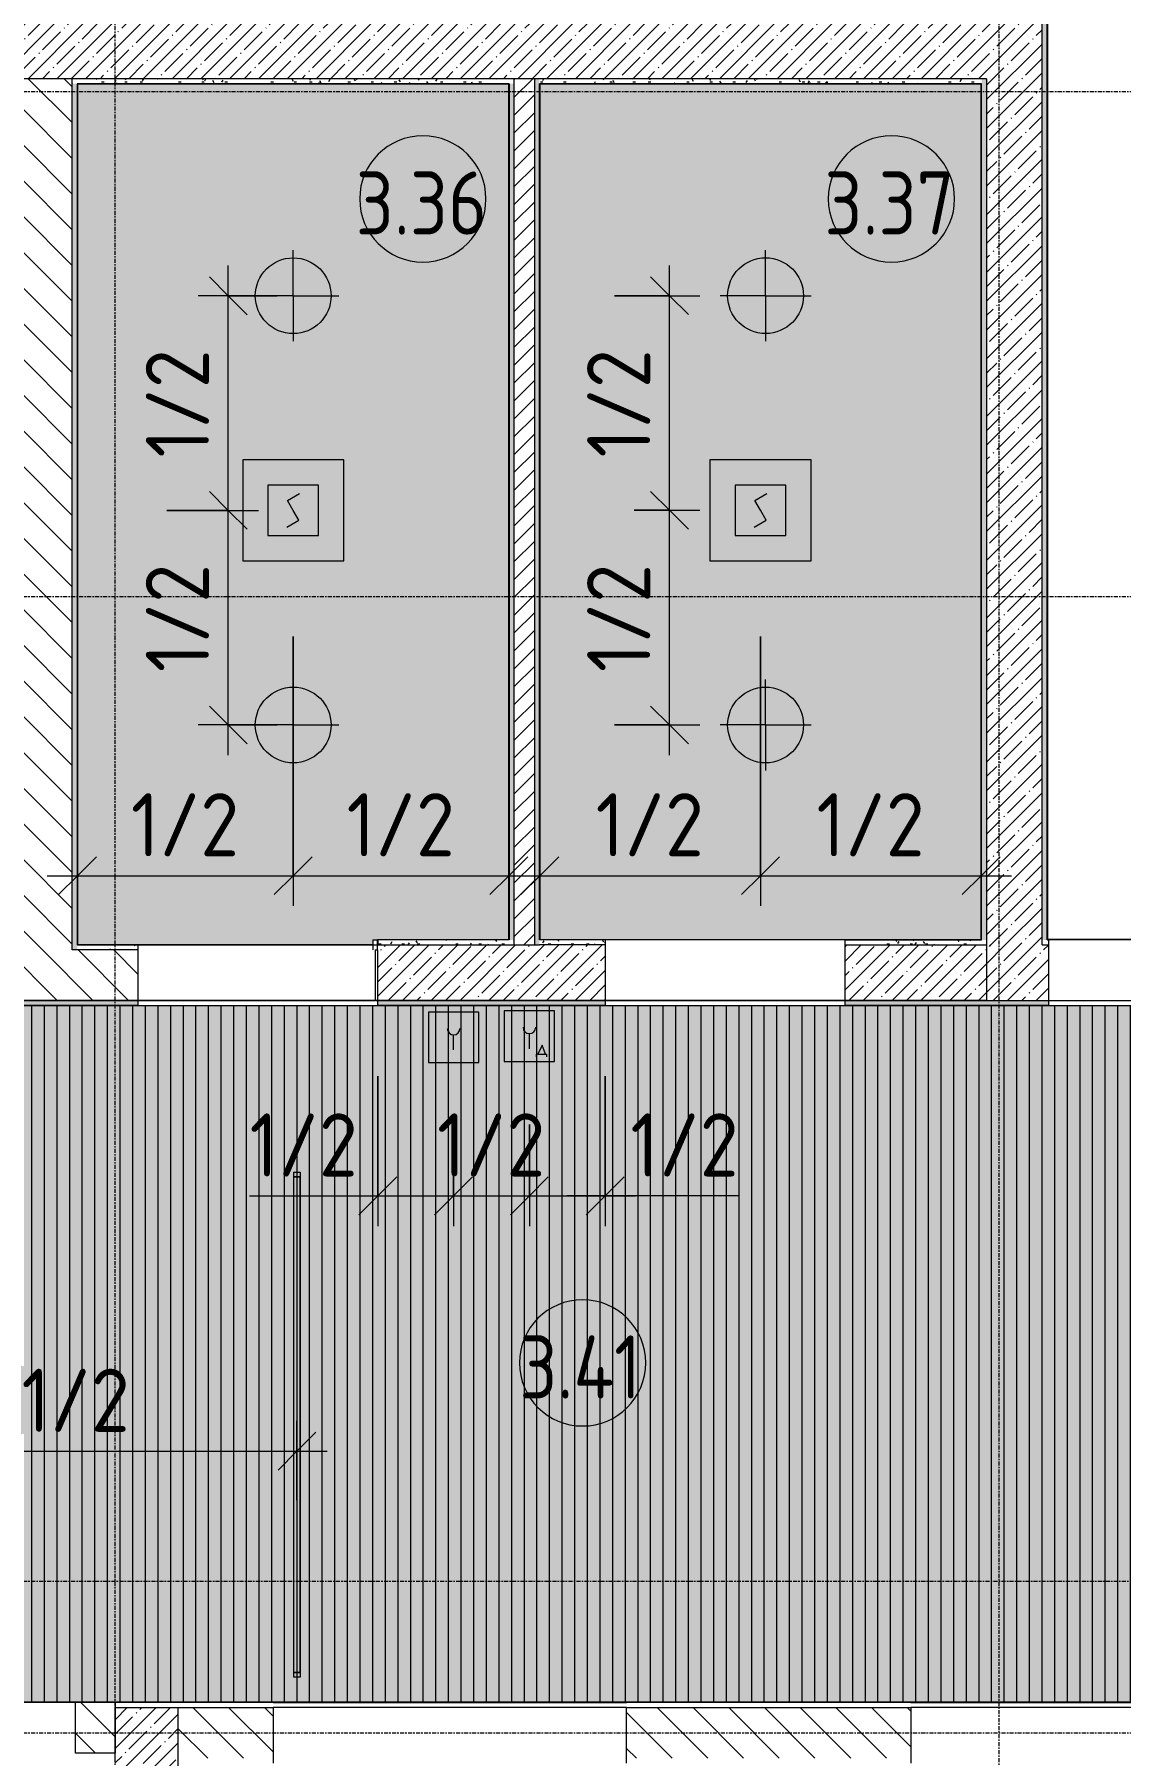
# Model space of a CAD drawing. Header units: millimetres. Extents: x 81303 to 275082, y -8553 to 29000.
# Drawn here: x 89041 to 93341, y 10410 to 17226 of the extents above; entities that cross this region are included whole.
import ezdxf

# ---------------------------------------------------------------- set-up
doc = ezdxf.new("R2010")
doc.units = ezdxf.units.MM
doc.linetypes.add('Осевая', pattern=[31.75, 6.35, -4.7625, 15.875, -4.7625])
for name, color, linetype, lineweight in [('A-ANNO-DIMS', 7, 'Continuous', 9), ('A-ANNO-DIMS-100', 7, 'Continuous', 9), ('A-AREA-IDEN', 7, 'Continuous', 9), ('A-CLNG-PATT', 7, 'Continuous', 9), ('A-WALL', 7, 'Continuous', 9), ('I-WALL', 7, 'Continuous', 9), ('Q-SPCQ', 7, 'Continuous', 9), ('Оси-2', 7, 'Осевая', 9)]:
    doc.layers.add(name, color=color, linetype=linetype, lineweight=lineweight)
for name, color, linetype, lineweight, true_color in [('A-ANNO-NOTE', 1, 'Continuous', 9, 0xff0000), ('A-CLNG-1', 7, 'Continuous', 9, 0xeaeaea), ('A-WALL-1', 7, 'Continuous', 9, 0x3c3c3c), ('A-WALL-FNSH-1', 7, 'Continuous', 9, 0x3c3c3c), ('E-LITE-EQPM-1', 7, 'Continuous', 9, 0xff8080), ('I-WALL-1', 7, 'Continuous', 9, 0x535353), ('Q-SPCQ-4', 1, 'Continuous', 9, 0xff0000)]:
    doc.layers.add(name, color=color, linetype=linetype, lineweight=lineweight, true_color=true_color)
doc.layers.add('A-CLNG-PATT-1', color=7, linetype='Continuous', lineweight=9, transparency=1)
doc.styles.add('GOST Common_1', font='GOST_Common.ttf', dxfattribs={"width": 0.9, "height": 250})
doc.styles.add('ISOCPEUR', font='isocpeur.ttf', dxfattribs={"width": 0.9, "height": 250})
doc.dimstyles.new('ISO-2_5_0_9К_БОЛЬШОЙ', dxfattribs={"dimscale": 304.8, "dimtxt": 248.995294, "dimasz": 0.492126, "dimexe": 0.393701, "dimexo": 0.984252, "dimgap": 0, "dimtad": 1, "dimdec": 0, "dimrnd": 10, "dimzin": 0, "dimdsep": 46, "dimtxsty": 'ISOCPEUR', "dimblk1": 'OBLIQUE', "dimblk2": 'OBLIQUE', "dimsah": 1, "dimcen": 0.09, "dimdle": 0.393701, "dimazin": 0, "dimtfac": 1, "dimtdec": 4, "dimtix": 1, "dimtmove": 0, "dimatfit": 3, "dimfxl": 1, "dimtvp": 1, "dimtolj": 1, "dimtzin": 0, "dimarcsym": 2})
doc.dimstyles.new('ISO-2_5_0_9К_БОЛЬШОЙ_1', dxfattribs={"dimscale": 304.8, "dimtxt": 248.995294, "dimasz": 0.492126, "dimexe": 0.393701, "dimexo": 0.984252, "dimgap": 0, "dimtad": 1, "dimdec": 0, "dimrnd": 10, "dimzin": 0, "dimdsep": 46, "dimtxsty": 'ISOCPEUR', "dimblk1": 'OBLIQUE', "dimblk2": 'OBLIQUE', "dimsah": 1, "dimcen": 0.09, "dimdle": 0.393701, "dimazin": 0, "dimtfac": 1, "dimtdec": 4, "dimtix": 1, "dimtmove": 1, "dimatfit": 3, "dimfxl": 1, "dimtvp": 1, "dimtolj": 1, "dimtzin": 0, "dimarcsym": 2})
pattern_1 = [(45, (0, 0), (-57.024626, 57.024626), []), (45, (57.025, 0), (-57.024626, 57.024626), [100.806, -20.161, 3.353, -16.808])]
pattern_2 = [(135, (0, 0), (-70.71068, -70.71068), [])]
pattern_3 = [(0, (0, 0), (121.92, 30.48), [10.058, -81.382, 10.058, -81.382, -487.68]), (0, (0, 0), (121.92, 30.48), [-182.88, 10.058, -172.822, 10.058, -81.382, -213.36]), (0, (0, 0), (121.92, 30.48), [-457.2, 10.058, -50.902, 10.058, -142.342]), (120, (45.72, 15.24), (-87.356454, 90.345817), [10.058, -81.382, 10.058, -81.382, -487.68]), (120, (45.72, 15.24), (-87.356454, 90.345817), [-182.88, 10.058, -172.822, 10.058, -81.382, -213.36]), (120, (45.72, 15.24), (-87.356454, 90.345817), [-457.2, 10.058, -50.902, 10.058, -142.342]), (240, (60.96, 76.2), (-34.563546, -120.825817), [10.058, -81.382, 10.058, -81.382, -487.68]), (240, (60.96, 76.2), (-34.563546, -120.825817), [-182.88, 10.058, -172.822, 10.058, -81.382, -213.36]), (240, (60.96, 76.2), (-34.563546, -120.825817), [-457.2, 10.058, -50.902, 10.058, -142.342])]

# ---------------------------------------------------------------- blocks, each defined once
blk = doc.blocks.new('Downlight - Strip - 2000 мм-27655400-Сводный план потолка 3 этажа в осях 23-33')
at = {"layer": 'E-LITE-EQPM-1'}
for p, q in [((-1000, -231.3), (-1000, -205.9)), ((-1000, -205.9), (-980.9, -205.9)), ((-980.9, -231.3), (-1000, -231.3)), ((-980.9, -231.3), (-980.9, -205.9)), ((-980.9, -205.9), (981, -205.9)), ((-980.9, -205.9), (-980.9, -231.3)), ((-980.9, -231.3), (-980.9, -205.9)), ((-980.9, -205.9), (-980.9, -231.3)), ((-980.9, -205.9), (981, -205.9)), ((-980.9, -205.9), (981, -205.9)), ((981, -231.3), (-980.9, -231.3)), ((981, -231.3), (-980.9, -231.3)), ((-980.9, -231.3), (981, -231.3)), ((981, -205.9), (981, -231.3)), ((981, -231.3), (981, -205.9)), ((981, -205.9), (1000, -205.9)), ((981, -231.3), (981, -205.9)), ((981, -205.9), (981, -231.3)), ((1000, -231.3), (981, -231.3)), ((1000, -205.9), (1000, -231.3))]:
    blk.add_line(p, q, dxfattribs=at)
blk = doc.blocks.new('Дистанционный пожарный извещатель - Монтируемые на перекрытии-30348713-Сводный план потолка 3 этажа в осях 23-33')
at = {"layer": 'Q-SPCQ'}
for p, q in [((0, 200), (-200, 200)), ((-200, 200), (-200, 0)), ((0, 0), (0, 200)), ((-100, 50), (-100, 110)), ((-200, 0), (0, 0)), ((-72.6, 28.2), (-72.6, 18.2)), ((-66.8, 28.2), (-72.6, 28.2)), ((-49.9, 64.5), (-66.8, 28.2)), ((-66.8, 28.2), (-36.8, 28.2)), ((-36.8, 28.2), (-49.9, 64.5)), ((-36.8, 28.2), (-31.8, 28.2)), ((-31.8, 28.2), (-31.8, 18.2))]:
    blk.add_line(p, q, dxfattribs=at)
blk.add_arc((-100, 135), 25, 180, 360, dxfattribs=at)
blk = doc.blocks.new('Извещатель пожарный ручной - Монтируемые на перекрытии-30340863-Сводный план потолка 3 этажа в осях 23-33')
at = {"layer": 'Q-SPCQ'}
for p, q in [((0, 200), (-200, 200)), ((-200, 200), (-200, 0)), ((0, 0), (0, 200)), ((-100, 50), (-100, 110)), ((-200, 0), (0, 0))]:
    blk.add_line(p, q, dxfattribs=at)
blk.add_arc((-100, 135), 25, 180, 360, dxfattribs=at)
blk = doc.blocks.new('Извещатель потолочный - Монтируемые на перекрытии-30363648-Сводный план потолка 3 этажа в осях 23-33')
at = {"layer": 'Q-SPCQ'}
for p, q in [((-300, 300), (-300, -100)), ((100, 300), (-300, 300)), ((100, -100), (100, 300)), ((0, 200), (-200, 200)), ((-200, 200), (-200, 0)), ((-122.5, 139), (-74.9, 166.5)), ((-100, 100), (-122.5, 139)), ((0, 0), (0, 200)), ((-77.5, 61), (-100, 100)), ((-200, 0), (0, 0)), ((-125.1, 33.5), (-77.5, 61)), ((-300, -100), (100, -100))]:
    blk.add_line(p, q, dxfattribs=at)
blk = doc.blocks.new('Марка_Помещения - Номер-25198446-Сводный план потолка 3 этажа в осях 23-33')
at = {"layer": 'A-AREA-IDEN'}
for start, end in [(360, 180), (180, 360)]:
    blk.add_arc((0, 0), 2.5, start, end, dxfattribs=at)
blk = doc.blocks.new('DIMBLOCK49-Сводный план потолка 3 этажа в осях 23-33')
at = {"layer": 'A-ANNO-DIMS-100'}
for p, q in [((90400, 13100), (90400, 12506.3)), ((90400, 12626.3), (90400, 13100)), ((90700, 12904), (90700, 12506.3)), ((90700, 12626.3), (90700, 12904)), ((89892.2, 12626.3), (90423.2, 12626.3)), ((90280, 12626.3), (90700, 12626.3)), ((90423.2, 12626.3), (90550, 12626.3))]:
    blk.add_line(p, q, dxfattribs=at)
at = {"layer": 'A-ANNO-DIMS-100', "lineweight": 20}
for p, q in [((90400, 12626.3), (90475, 12701.3)), ((90700, 12626.3), (90775, 12701.3)), ((90400, 12626.3), (90325, 12551.3)), ((90700, 12626.3), (90625, 12551.3))]:
    blk.add_line(p, q, dxfattribs=at)
at = {"layer": 'A-ANNO-DIMS-100', "color": 0, "insert": (89892.2, 12952.9), "char_height": 250, "width": 517.144, "attachment_point": 1, "line_spacing_factor": 1.149209, "style": 'ISOCPEUR'}
blk.add_mtext('1/2', dxfattribs=at)
blk = doc.blocks.new('_Oblique')
at = {"color": 0, "linetype": 'ByBlock', "lineweight": -2}
blk.add_line((-0.5, -0.5), (0.5, 0.5), dxfattribs=at)
blk = doc.blocks.new('DIMBLOCK50-Сводный план потолка 3 этажа в осях 23-33')
at = {"layer": 'A-ANNO-DIMS-100'}
for p, q in [((90700, 12904), (90700, 12506.3)), ((90700, 12626.3), (90700, 12904)), ((91000, 12909), (91000, 12506.3)), ((91000, 12626.3), (91000, 12909)), ((90700, 12626.3), (91000, 12626.3))]:
    blk.add_line(p, q, dxfattribs=at)
at = {"layer": 'A-ANNO-DIMS-100', "lineweight": 20}
for p, q in [((90700, 12626.3), (90775, 12701.3)), ((91000, 12626.3), (91075, 12701.3)), ((90700, 12626.3), (90625, 12551.3)), ((91000, 12626.3), (90925, 12551.3))]:
    blk.add_line(p, q, dxfattribs=at)
at = {"layer": 'A-ANNO-DIMS-100', "color": 0, "insert": (90634.5, 12952.9), "char_height": 250, "width": 517.144, "attachment_point": 1, "line_spacing_factor": 1.149209, "style": 'ISOCPEUR'}
blk.add_mtext('1/2', dxfattribs=at)
blk = doc.blocks.new('DIMBLOCK51-Сводный план потолка 3 этажа в осях 23-33')
at = {"layer": 'A-ANNO-DIMS-100'}
for p, q in [((91300, 13100), (91300, 12506.3)), ((91300, 12626.3), (91300, 13100)), ((91000, 12909), (91000, 12506.3)), ((91000, 12626.3), (91000, 12909)), ((91000, 12626.3), (91420, 12626.3)), ((91299.9, 12626.3), (91150, 12626.3)), ((91830.9, 12626.3), (91299.9, 12626.3))]:
    blk.add_line(p, q, dxfattribs=at)
at = {"layer": 'A-ANNO-DIMS-100', "lineweight": 20}
for p, q in [((91000, 12626.3), (91075, 12701.3)), ((91300, 12626.3), (91375, 12701.3)), ((91000, 12626.3), (90925, 12551.3)), ((91300, 12626.3), (91225, 12551.3))]:
    blk.add_line(p, q, dxfattribs=at)
at = {"layer": 'A-ANNO-DIMS-100', "color": 0, "insert": (91399.9, 12952.9), "char_height": 250, "width": 517.144, "attachment_point": 1, "line_spacing_factor": 1.149209, "style": 'ISOCPEUR'}
blk.add_mtext('1/2', dxfattribs=at)
blk = doc.blocks.new('DIMBLOCK63-Сводный план потолка 3 этажа в осях 23-33')
at = {"layer": 'A-ANNO-DIMS-100', "lineweight": 20}
for p, q in [((89808.1, 15340.8), (89733.1, 15415.8)), ((89808.1, 15340.8), (89883.1, 15265.8)), ((89808.1, 14491), (89733.1, 14566)), ((89808.1, 14491), (89883.1, 14416))]:
    blk.add_line(p, q, dxfattribs=at)
at = {"layer": 'A-ANNO-DIMS-100'}
for p, q in [((89565, 15340.8), (89928.1, 15340.8)), ((89808.1, 15340.8), (89565, 15340.8)), ((89808.1, 14371), (89808.1, 15340.8)), ((90002, 14491), (89688.1, 14491)), ((89808.1, 14491), (90002, 14491))]:
    blk.add_line(p, q, dxfattribs=at)
at = {"layer": 'A-ANNO-DIMS-100', "color": 0, "insert": (89481.5, 14700.4), "char_height": 250, "width": 517.144, "attachment_point": 1, "rotation": 90, "line_spacing_factor": 1.149209, "style": 'ISOCPEUR'}
blk.add_mtext('1/2', dxfattribs=at)
blk = doc.blocks.new('DIMBLOCK64-Сводный план потолка 3 этажа в осях 23-33')
at = {"layer": 'A-ANNO-DIMS-100'}
for p, q in [((89808.1, 15340.8), (89808.1, 16310.6)), ((90002, 16190.6), (89688.1, 16190.6)), ((89808.1, 16190.6), (90002, 16190.6)), ((89565, 15340.8), (89928.1, 15340.8)), ((89808.1, 15340.8), (89565, 15340.8))]:
    blk.add_line(p, q, dxfattribs=at)
at = {"layer": 'A-ANNO-DIMS-100', "lineweight": 20}
for p, q in [((89808.1, 16190.6), (89733.1, 16265.6)), ((89808.1, 16190.6), (89883.1, 16115.6)), ((89808.1, 15340.8), (89733.1, 15415.8)), ((89808.1, 15340.8), (89883.1, 15265.8))]:
    blk.add_line(p, q, dxfattribs=at)
at = {"layer": 'A-ANNO-DIMS-100', "color": 0, "insert": (89481.5, 15550.2), "char_height": 250, "width": 517.144, "attachment_point": 1, "rotation": 90, "line_spacing_factor": 1.149209, "style": 'ISOCPEUR'}
blk.add_mtext('1/2', dxfattribs=at)
blk = doc.blocks.new('DIMBLOCK65-Сводный план потолка 3 этажа в осях 23-33')
at = {"layer": 'A-ANNO-DIMS-100'}
for p, q in [((90065, 14840.8), (90065, 13774.3)), ((90065, 13894.3), (90065, 14840.8)), ((89211, 13700.4), (89211, 14014.3)), ((89091, 13894.3), (90065, 13894.3)), ((89211, 13894.3), (89211, 13700.4))]:
    blk.add_line(p, q, dxfattribs=at)
at = {"layer": 'A-ANNO-DIMS-100', "lineweight": 20}
for p, q in [((89211, 13894.3), (89286, 13969.3)), ((90065, 13894.3), (90140, 13969.3)), ((89211, 13894.3), (89136, 13819.3)), ((90065, 13894.3), (89990, 13819.3))]:
    blk.add_line(p, q, dxfattribs=at)
at = {"layer": 'A-ANNO-DIMS-100', "color": 0, "insert": (89422.5, 14220.9), "char_height": 250, "width": 517.144, "attachment_point": 1, "line_spacing_factor": 1.149209, "style": 'ISOCPEUR'}
blk.add_mtext('1/2', dxfattribs=at)
blk = doc.blocks.new('DIMBLOCK66-Сводный план потолка 3 этажа в осях 23-33')
at = {"layer": 'A-ANNO-DIMS-100'}
for p, q in [((90065, 14840.8), (90065, 13774.3)), ((90065, 13894.3), (90065, 14840.8)), ((90919, 13700.4), (90919, 14014.3)), ((90065, 13894.3), (91039, 13894.3)), ((90919, 13894.3), (90919, 13700.4))]:
    blk.add_line(p, q, dxfattribs=at)
at = {"layer": 'A-ANNO-DIMS-100', "lineweight": 20}
for p, q in [((90065, 13894.3), (90140, 13969.3)), ((90919, 13894.3), (90994, 13969.3)), ((90065, 13894.3), (89990, 13819.3)), ((90919, 13894.3), (90844, 13819.3))]:
    blk.add_line(p, q, dxfattribs=at)
at = {"layer": 'A-ANNO-DIMS-100', "color": 0, "insert": (90276.5, 14220.9), "char_height": 250, "width": 517.144, "attachment_point": 1, "line_spacing_factor": 1.149209, "style": 'ISOCPEUR'}
blk.add_mtext('1/2', dxfattribs=at)
blk = doc.blocks.new('DIMBLOCK67-Сводный план потолка 3 этажа в осях 23-33')
at = {"layer": 'A-ANNO-DIMS-100'}
for p, q in [((91915, 14841), (91915, 13774.3)), ((91915, 13894.3), (91915, 14841)), ((91041, 13700.4), (91041, 14014.3)), ((90921, 13894.3), (91915, 13894.3)), ((91041, 13894.3), (91041, 13700.4))]:
    blk.add_line(p, q, dxfattribs=at)
at = {"layer": 'A-ANNO-DIMS-100', "lineweight": 20}
for p, q in [((91041, 13894.3), (91116, 13969.3)), ((91915, 13894.3), (91990, 13969.3)), ((91041, 13894.3), (90966, 13819.3)), ((91915, 13894.3), (91840, 13819.3))]:
    blk.add_line(p, q, dxfattribs=at)
at = {"layer": 'A-ANNO-DIMS-100', "color": 0, "insert": (91262.5, 14220.9), "char_height": 250, "width": 517.144, "attachment_point": 1, "line_spacing_factor": 1.149209, "style": 'ISOCPEUR'}
blk.add_mtext('1/2', dxfattribs=at)
blk = doc.blocks.new('DIMBLOCK68-Сводный план потолка 3 этажа в осях 23-33')
at = {"layer": 'A-ANNO-DIMS-100'}
for p, q in [((91915, 14841), (91915, 13774.3)), ((91915, 13894.3), (91915, 14841)), ((92789, 13700.4), (92789, 14014.3)), ((91915, 13894.3), (92909, 13894.3)), ((92789, 13894.3), (92789, 13700.4))]:
    blk.add_line(p, q, dxfattribs=at)
at = {"layer": 'A-ANNO-DIMS-100', "lineweight": 20}
for p, q in [((91915, 13894.3), (91990, 13969.3)), ((92789, 13894.3), (92864, 13969.3)), ((91915, 13894.3), (91840, 13819.3)), ((92789, 13894.3), (92714, 13819.3))]:
    blk.add_line(p, q, dxfattribs=at)
at = {"layer": 'A-ANNO-DIMS-100', "color": 0, "insert": (92136.5, 14220.9), "char_height": 250, "width": 517.144, "attachment_point": 1, "line_spacing_factor": 1.149209, "style": 'ISOCPEUR'}
blk.add_mtext('1/2', dxfattribs=at)
blk = doc.blocks.new('DIMBLOCK69-Сводный план потолка 3 этажа в осях 23-33')
at = {"layer": 'A-ANNO-DIMS-100', "lineweight": 20}
for p, q in [((91555.1, 15341), (91480.1, 15416)), ((91555.1, 15341), (91630.1, 15266)), ((91555.1, 14491), (91480.1, 14566)), ((91555.1, 14491), (91630.1, 14416))]:
    blk.add_line(p, q, dxfattribs=at)
at = {"layer": 'A-ANNO-DIMS-100'}
for p, q in [((91415, 15341), (91675.1, 15341)), ((91555.1, 15341), (91415, 15341)), ((91555.1, 14371), (91555.1, 15341)), ((91337.5, 14491), (91675.1, 14491)), ((91555.1, 14491), (91337.5, 14491))]:
    blk.add_line(p, q, dxfattribs=at)
at = {"layer": 'A-ANNO-DIMS-100', "color": 0, "insert": (91228.5, 14700.5), "char_height": 250, "width": 517.144, "attachment_point": 1, "rotation": 90, "line_spacing_factor": 1.149209, "style": 'ISOCPEUR'}
blk.add_mtext('1/2', dxfattribs=at)
blk = doc.blocks.new('DIMBLOCK70-Сводный план потолка 3 этажа в осях 23-33')
at = {"layer": 'A-ANNO-DIMS-100'}
for p, q in [((91555.1, 15341), (91555.1, 16311)), ((91337.5, 16191), (91675.1, 16191)), ((91555.1, 16191), (91337.5, 16191)), ((91415, 15341), (91675.1, 15341)), ((91555.1, 15341), (91415, 15341))]:
    blk.add_line(p, q, dxfattribs=at)
at = {"layer": 'A-ANNO-DIMS-100', "lineweight": 20}
for p, q in [((91555.1, 16191), (91480.1, 16266)), ((91555.1, 16191), (91630.1, 16116)), ((91555.1, 15341), (91480.1, 15416)), ((91555.1, 15341), (91630.1, 15266))]:
    blk.add_line(p, q, dxfattribs=at)
at = {"layer": 'A-ANNO-DIMS-100', "color": 0, "insert": (91228.5, 15550.5), "char_height": 250, "width": 517.144, "attachment_point": 1, "rotation": 90, "line_spacing_factor": 1.149209, "style": 'ISOCPEUR'}
blk.add_mtext('1/2', dxfattribs=at)
blk = doc.blocks.new('DIMBLOCK73-Сводный план потолка 3 этажа в осях 23-33')
at = {"layer": 'A-ANNO-DIMS-100', "lineweight": 20}
for p, q in [((87778.1, 12000), (87703.1, 12075)), ((87778.1, 12000), (87853.1, 11925)), ((87778.1, 10620), (87703.1, 10695)), ((87778.1, 10620), (87853.1, 10545))]:
    blk.add_line(p, q, dxfattribs=at)
at = {"layer": 'A-ANNO-DIMS-100'}
for p, q in [((87830, 12000), (87658.1, 12000)), ((87778.1, 10500), (87778.1, 12000)), ((87778.1, 12000), (87830, 12000)), ((88903.5, 10620), (87658.1, 10620)), ((87778.1, 10620), (88903.5, 10620))]:
    blk.add_line(p, q, dxfattribs=at)
at = {"layer": 'A-ANNO-DIMS-100', "color": 0, "insert": (87451.5, 11094.5), "char_height": 250, "width": 517.144, "attachment_point": 1, "rotation": 90, "line_spacing_factor": 1.149209, "style": 'ISOCPEUR'}
blk.add_mtext('1/2', dxfattribs=at)
blk = doc.blocks.new('DIMBLOCK76-Сводный план потолка 3 этажа в осях 23-33')
at = {"layer": 'A-ANNO-DIMS-100'}
for p, q in [((88330, 11500), (88330, 11735.2)), ((90080, 11421.3), (90080, 11735.2)), ((88330, 11615.2), (90200, 11615.2)), ((88330, 11615.2), (88330, 11500)), ((90080, 11615.2), (90080, 11421.3))]:
    blk.add_line(p, q, dxfattribs=at)
at = {"layer": 'A-ANNO-DIMS-100', "lineweight": 20}
for p, q in [((88330, 11615.2), (88405, 11690.2)), ((90080, 11615.2), (90155, 11690.2)), ((88330, 11615.2), (88255, 11540.2)), ((90080, 11615.2), (90005, 11540.2))]:
    blk.add_line(p, q, dxfattribs=at)
at = {"layer": 'A-ANNO-DIMS-100', "color": 0, "insert": (88989.5, 11941.8), "char_height": 250, "width": 517.144, "attachment_point": 1, "line_spacing_factor": 1.149209, "style": 'ISOCPEUR'}
blk.add_mtext('1/2', dxfattribs=at)

msp = doc.modelspace()

# ---------------------------------------------------------------- hatches: boundary and pattern name
at = {"layer": 'A-ANNO-NOTE'}
msp.add_hatch(color=256, dxfattribs=at).paths.add_polyline_path([(97398, 10621), (97398, 11341), (98479, 11341), (98479, 12355.4), (98473.7, 12311.6), (98456.6, 12266.6), (98429.2, 12226.9), (98393.1, 12194.9), (98350.4, 12172.5), (98303.6, 12161), (98255.4, 12161), (98208.6, 12172.5), (98165.9, 12194.9), (98129.8, 12226.9), (98102.4, 12266.6), (98085.3, 12311.6), (98079.5, 12359.5), (98085.3, 12407.4), (98102.4, 12452.4), (98129.8, 12492.1), (98165.9, 12524.1), (98208.6, 12546.5), (98255.4, 12558), (98303.6, 12558), (98350.4, 12546.5), (98393.1, 12524.1), (98429.2, 12492.1), (98456.6, 12452.4), (98473.7, 12407.4), (98479, 12363.6), (98479, 13379), (95945, 13379), (95945, 13360), (95845, 13360), (95845, 13379), (95020, 13379), (95020, 13360), (94920, 13360), (94920, 13379), (84991, 13379), (84991, 10621), (97363, 10621)])
at = {"layer": 'A-CLNG-PATT'}
h = msp.add_hatch(dxfattribs=at)
h.set_pattern_fill('FP_28', color=256, style=0, pattern_type=2)
h.set_pattern_definition([(90, (89380, 14050.656), (50, -3e-15), [])])
h.paths.add_polyline_path([(97398, 10621), (97398, 11341), (98479, 11341), (98479, 12355.4), (98473.7, 12311.6), (98456.6, 12266.6), (98429.2, 12226.9), (98393.1, 12194.9), (98350.4, 12172.5), (98303.6, 12161), (98255.4, 12161), (98208.6, 12172.5), (98165.9, 12194.9), (98129.8, 12226.9), (98102.4, 12266.6), (98085.3, 12311.6), (98079.5, 12359.5), (98085.3, 12407.4), (98102.4, 12452.4), (98129.8, 12492.1), (98165.9, 12524.1), (98208.6, 12546.5), (98255.4, 12558), (98303.6, 12558), (98350.4, 12546.5), (98393.1, 12524.1), (98429.2, 12492.1), (98456.6, 12452.4), (98473.7, 12407.4), (98479, 12363.6), (98479, 13379), (95945, 13379), (95945, 13360), (95845, 13360), (95845, 13379), (95020, 13379), (95020, 13360), (94920, 13360), (94920, 13379), (84991, 13379), (84991, 10621), (97363, 10621)])
at = {"layer": 'A-CLNG-PATT-1'}
for points in [[(89630.1, 13621), (90380, 13621), (90380, 13640), (90919, 13641), (90919, 17029), (89211, 17029), (89211, 13621)], [(92789, 13641), (92789, 17029), (91041, 17029), (91041, 13641), (92207.7, 13641)], [(97398, 10621), (97398, 11341), (98479, 11341), (98479, 12355.4), (98473.7, 12311.6), (98456.6, 12266.6), (98429.2, 12226.9), (98393.1, 12194.9), (98350.4, 12172.5), (98303.6, 12161), (98255.4, 12161), (98208.6, 12172.5), (98165.9, 12194.9), (98129.8, 12226.9), (98102.4, 12266.6), (98085.3, 12311.6), (98079.5, 12359.5), (98085.3, 12407.4), (98102.4, 12452.4), (98129.8, 12492.1), (98165.9, 12524.1), (98208.6, 12546.5), (98255.4, 12558), (98303.6, 12558), (98350.4, 12546.5), (98393.1, 12524.1), (98429.2, 12492.1), (98456.6, 12452.4), (98473.7, 12407.4), (98479, 12363.6), (98479, 13379), (95945, 13379), (95945, 13360), (95845, 13360), (95845, 13379), (95020, 13379), (95020, 13360), (94920, 13360), (94920, 13379), (84991, 13379), (84991, 10621), (97363, 10621)]]:
    msp.add_hatch(color=256, dxfattribs=at).paths.add_polyline_path(points)
at = {"layer": 'I-WALL'}
h = msp.add_hatch(dxfattribs=at)
h.set_pattern_fill('FP_21', color=256, style=0, pattern_type=2)
h.set_pattern_definition(pattern_3)
h.paths.add_polyline_path([(93030, 13640), (93050, 13640), (93050, 21150), (93030, 21150), (93030, 15426.3)])
h = msp.add_hatch(dxfattribs=at)
h.set_pattern_fill('FP_1', color=256, style=0, pattern_type=2)
h.set_pattern_definition(pattern_1)
h.paths.add_polyline_path([(93030, 13620), (93030, 17350), (92810, 17350), (92810, 13620)])
h = msp.add_hatch(dxfattribs=at)
h.set_pattern_fill('FP_1', color=256, style=0, pattern_type=2)
h.set_pattern_definition(pattern_1)
h.paths.add_polyline_path([(92810, 17050), (92810, 17270), (86490, 17270), (86490, 17050), (92790, 17050)])
h = msp.add_hatch(dxfattribs=at)
h.set_pattern_fill('FP_4', color=256, style=0, pattern_type=2)
h.set_pattern_definition(pattern_2)
h.paths.add_polyline_path([(89190, 13600), (89190, 17050), (88990, 17050), (88990, 13600)])
h = msp.add_hatch(dxfattribs=at)
h.set_pattern_fill('FP_21', color=256, style=0, pattern_type=2)
h.set_pattern_definition(pattern_3)
h.paths.add_polyline_path([(90919, 17030), (90940, 17030), (90940, 17050), (89190, 17050), (89190, 17030), (89630.1, 17030)])
h = msp.add_hatch(dxfattribs=at)
h.set_pattern_fill('FP_5', color=256, style=0, pattern_type=2)
h.set_pattern_definition([(45, (0, 0), (-35.35534, 35.35534), [])])
h.paths.add_polyline_path([(91020, 13620), (91020, 17050), (90940, 17050), (90940, 13620)])
h = msp.add_hatch(dxfattribs=at)
h.set_pattern_fill('FP_21', color=256, style=0, pattern_type=2)
h.set_pattern_definition(pattern_3)
h.paths.add_polyline_path([(91040, 13620), (91040, 17050), (91020, 17050), (91020, 13620)])
h = msp.add_hatch(dxfattribs=at)
h.set_pattern_fill('FP_21', color=256, style=0, pattern_type=2)
h.set_pattern_definition(pattern_3)
h.paths.add_polyline_path([(92790, 17030), (92790, 17050), (91040, 17050), (91040, 17030), (92207.7, 17030)])
h = msp.add_hatch(dxfattribs=at)
h.set_pattern_fill('FP_21', color=256, style=0, pattern_type=2)
h.set_pattern_definition(pattern_3)
h.paths.add_polyline_path([(92810, 13640), (92810, 17050), (92790, 17050), (92790, 13640)])
h = msp.add_hatch(dxfattribs=at)
h.set_pattern_fill('FP_21', color=256, style=0, pattern_type=2)
h.set_pattern_definition(pattern_3)
h.paths.add_polyline_path([(89190, 13600), (89210, 13600), (89210, 17030), (89190, 17030), (89190, 13637.4)])
h = msp.add_hatch(dxfattribs=at)
h.set_pattern_fill('FP_21', color=256, style=0, pattern_type=2)
h.set_pattern_definition(pattern_3)
h.paths.add_polyline_path([(90920, 13640), (90940, 13640), (90940, 17030), (90920, 17030), (90920, 13641)])
h = msp.add_hatch(dxfattribs=at)
h.set_pattern_fill('FP_21', color=256, style=0, pattern_type=2)
h.set_pattern_definition(pattern_3)
h.paths.add_polyline_path([(90940, 13620), (90940, 13640), (90400, 13640), (90400, 13620)])
h = msp.add_hatch(dxfattribs=at)
h.set_pattern_fill('FP_21', color=256, style=0, pattern_type=2)
h.set_pattern_definition(pattern_3)
h.paths.add_polyline_path([(92810, 13620), (92810, 13640), (92250, 13640), (92250, 13620)])
h.paths.add_polyline_path([(91040, 13620), (91300, 13620), (91300, 13640), (91040, 13640), (91040, 13637.4)])
h = msp.add_hatch(dxfattribs=at)
h.set_pattern_fill('FP_21', color=256, style=0, pattern_type=2)
h.set_pattern_definition(pattern_3)
h.paths.add_polyline_path([(94580, 13620), (94580, 13640), (94455, 13640), (94455, 13620)])
h.paths.add_polyline_path([(93030, 13620), (93055, 13620), (93055, 13640), (93030, 13640), (93030, 13637.4)])
h = msp.add_hatch(dxfattribs=at)
h.set_pattern_fill('FP_4', color=256, style=0, pattern_type=2)
h.set_pattern_definition(pattern_2)
h.paths.add_polyline_path([(89450, 13400), (89450, 13600), (88200, 13600), (88200, 13400)])
h.paths.add_polyline_path([(86618.4, 13400), (86618.4, 13600), (86060, 13600), (86060, 13400)])
h.paths.add_polyline_path([(87318.4, 13400), (87500, 13400), (87500, 13600), (87318.4, 13600)])
h.paths.add_polyline_path([(85110, 13400), (85110, 13600), (84970, 13600), (84970, 13400), (84990, 13400)])
h = msp.add_hatch(dxfattribs=at)
h.set_pattern_fill('FP_21', color=256, style=0, pattern_type=2)
h.set_pattern_definition(pattern_3)
h.paths.add_polyline_path([(89210, 13600), (89450, 13600), (89450, 13620), (89210, 13620)])
h = msp.add_hatch(dxfattribs=at)
h.set_pattern_fill('FP_1', color=256, style=0, pattern_type=2)
h.set_pattern_definition(pattern_1)
h.paths.add_polyline_path([(92250, 13400), (92810, 13400), (92810, 13620), (92250, 13620)])
h.paths.add_polyline_path([(91300, 13400), (91300, 13620), (90399, 13620), (90400, 13400)])
h = msp.add_hatch(dxfattribs=at)
h.set_pattern_fill('FP_1', color=256, style=0, pattern_type=2)
h.set_pattern_definition(pattern_1)
h.paths.add_polyline_path([(94800, 13400), (94800, 13620), (94455, 13620), (94455, 13400), (94785.4, 13400)])
h.paths.add_polyline_path([(93055, 13400), (93055, 13620), (92810, 13620), (92810, 13400)])
h = msp.add_hatch(dxfattribs=at)
h.set_pattern_fill('FP_21', color=256, style=0, pattern_type=2)
h.set_pattern_definition(pattern_3)
h.paths.add_polyline_path([(97800, 13380), (97800, 13400), (97520, 13400), (97520, 13380)])
h.paths.add_polyline_path([(96820, 13380), (96820, 13400), (96595, 13400), (96595, 13380)])
h.paths.add_polyline_path([(95195, 13380), (95195, 13400), (94455, 13400), (94455, 13380), (95020, 13380)])
h.paths.add_polyline_path([(93055, 13380), (93055, 13400), (92250, 13400), (92250, 13380)])
h.paths.add_polyline_path([(91300, 13380), (91300, 13400), (90400, 13400), (90400, 13380)])
h.paths.add_polyline_path([(89450, 13380), (89450, 13400), (88200, 13400), (88200, 13380)])
h.paths.add_polyline_path([(87318.4, 13380), (87500, 13380), (87500, 13400), (87318.4, 13400)])
h.paths.add_polyline_path([(86060, 13380), (86618.4, 13380), (86618.4, 13400), (86060, 13400)])
h.paths.add_polyline_path([(85110, 13380), (85110, 13400), (84990, 13400), (84991, 13380)])
h = msp.add_hatch(dxfattribs=at)
h.set_pattern_fill('FP_4', color=256, style=0, pattern_type=2)
h.set_pattern_definition(pattern_2)
h.paths.add_polyline_path([(89360, 10420), (89360, 10620), (89203.5, 10620), (89203.5, 10420)])
h = msp.add_hatch(dxfattribs=at)
h.set_pattern_fill('FP_1', color=256, style=0, pattern_type=2)
h.set_pattern_definition(pattern_1)
h.paths.add_polyline_path([(89360, 7700), (89610, 7700), (89610, 10600), (89360, 10600), (89360, 10059.6)])
h = msp.add_hatch(dxfattribs=at)
h.set_pattern_fill('FP_4', color=256, style=0, pattern_type=2)
h.set_pattern_definition(pattern_2)
h.paths.add_polyline_path([(107130, 10400), (107130, 10600), (105095, 10600), (105095.9, 10400)])
h.paths.add_polyline_path([(103645, 10400), (103645, 10600), (101610, 10600), (101610, 10400), (102518.3, 10400)])
h.paths.add_polyline_path([(94210, 10400), (94210, 10600), (93460, 10600), (93460, 10400), (94190, 10400)])
h.paths.add_polyline_path([(92030, 10400), (92510, 10400), (92510, 10600), (91385, 10600), (91385, 10400), (91950, 10400)])
h.paths.add_polyline_path([(89630, 10400), (89985, 10400), (89985, 10600), (89610, 10600), (89610, 10400)])

# ---------------------------------------------------------------- linework, layer by layer
at = {"layer": 'A-ANNO-NOTE'}
for p, q in [((90065, 16190.6), (90065, 16370.6)), ((91935, 16191), (91935, 16371)), ((90065, 16190.6), (89885, 16190.6)), ((90065, 16190.6), (90065, 16010.6)), ((90065, 16190.6), (90245, 16190.6)), ((91935, 16191), (91755, 16191)), ((91935, 16191), (91935, 16011)), ((91935, 16191), (92115, 16191)), ((90065, 14491), (90065, 14671)), ((91935, 14491), (91935, 14671)), ((90065, 14491), (89885, 14491)), ((90065, 14491), (90065, 14311)), ((90065, 14491), (90245, 14491)), ((91935, 14491), (91755, 14491)), ((91935, 14491), (91935, 14311)), ((91935, 14491), (92115, 14491)), ((94920, 13379), (84991, 13379)), ((84991, 10621), (97363, 10621))]:
    msp.add_line(p, q, dxfattribs=at)
for centre in [(90065, 16190.6), (91935, 16191), (90065, 14491), (91935, 14491)]:
    msp.add_circle(centre, 150, dxfattribs=at)
at = {"layer": 'A-CLNG-1'}
for p, q in [((90399.5, 13640), (90399.5, 13641)), ((90399.5, 13641), (90919, 13641)), ((91041, 13641), (92789, 13641)), ((89211, 13621), (89450, 13621)), ((94920, 13379), (84991, 13379)), ((97398, 10621), (84991, 10621))]:
    msp.add_line(p, q, dxfattribs=at)
at = {"layer": 'A-WALL'}
for p, q in [((93050, 13640), (93050, 21130)), ((93030, 13620), (93030, 17350)), ((89190, 13600), (89190, 17050)), ((90940, 13620), (90940, 17050)), ((92810, 17050), (91040, 17050)), ((92810, 17050), (92810, 13400)), ((90920, 17030), (89210, 17030)), ((89210, 17030), (89210, 13620)), ((90920, 17030), (90920, 13640)), ((91040, 13640), (91040, 17030)), ((92790, 13640), (92790, 17030)), ((90920, 13640), (90400, 13640)), ((91300, 13640), (91040, 13640)), ((92250, 13640), (92790, 13640)), ((89450, 13600), (89190, 13600)), ((89450, 13620), (89210, 13620)), ((91300, 13620), (91040, 13620)), ((92250, 13620), (92810, 13620)), ((93030, 13620), (93055, 13620))]:
    msp.add_line(p, q, dxfattribs=at)
at = {"layer": 'A-WALL-1'}
for p, q in [((91040, 17050), (86490, 17050)), ((91020, 17050), (91020, 13620)), ((92790, 17030), (91040, 17030)), ((90400, 13620), (90400, 13640)), ((91300, 13640), (91300, 13400)), ((92250, 13400), (92250, 13640)), ((93050, 13640), (93051, 13640)), ((93055, 13640), (93055, 13380)), ((89450, 13620), (89450, 13400)), ((90399, 13620), (91040, 13620)), ((90399, 13600), (90399, 13620)), ((90400, 13600), (90399, 13600)), ((90400, 13400), (90400, 13600)), ((89450, 13400), (88200, 13400)), ((88200, 13400), (89450, 13400)), ((89450, 13380), (88200, 13380)), ((89450, 13400), (89450, 13380)), ((91300, 13400), (90400, 13400)), ((90400, 13380), (90400, 13400)), ((90400, 13400), (91300, 13400)), ((91300, 13380), (90400, 13380)), ((91300, 13400), (91300, 13380)), ((92810, 13400), (92250, 13400)), ((92250, 13380), (92250, 13400)), ((92250, 13400), (93055, 13400)), ((93055, 13380), (92250, 13380)), ((92810, 13400), (92810, 13400)), ((89203.5, 10420), (89203.5, 10620)), ((89360, 10620), (89360, 10420)), ((89360, 10600), (89985, 10600)), ((89360, 10400), (89360, 10600)), ((89610, 150), (89610, 10600)), ((89985, 10600), (89985, 10380)), ((91385, 10600), (92510, 10600)), ((91385, 10380), (91385, 10600)), ((92510, 10600), (92510, 10380)), ((89360, 10420), (89203.5, 10420))]:
    msp.add_line(p, q, dxfattribs=at)
at = {"layer": 'A-WALL-FNSH-1'}
for p, q in [((93051, 21129), (93051, 13641)), ((89211, 17029), (89211, 13621)), ((90919, 17029), (89211, 17029)), ((90919, 13641), (90919, 17029)), ((92789, 17029), (91041, 17029)), ((91041, 17029), (91041, 13641)), ((92789, 13641), (92789, 17029)), ((90399, 13620), (90399, 13641)), ((90399, 13641), (90399.5, 13641)), ((90400, 13640), (90400, 13620)), ((91300, 13641), (91300, 13640)), ((92250, 13640), (92250, 13641)), ((93051, 13641), (93055, 13641)), ((93055, 13640), (93051, 13640)), ((93055, 13641), (93055, 13640)), ((89450, 13621), (89450, 13620)), ((89450, 13380), (89450, 13379)), ((90400, 13379), (90400, 13380)), ((91300, 13380), (91300, 13379)), ((92250, 13379), (92250, 13380)), ((93055, 13380), (93055, 13379)), ((89203.5, 10620), (89203.5, 10621)), ((89985, 10620), (89203.5, 10620)), ((89985, 10621), (89985, 10620)), ((91385, 10620), (91385, 10621)), ((92510, 10620), (91385, 10620)), ((92510, 10621), (92510, 10620))]:
    msp.add_line(p, q, dxfattribs=at)
at = {"layer": 'I-WALL-1'}
for p, q in [((90380, 13640), (90380, 13621)), ((90380, 13640), (90400, 13640)), ((92250, 13640), (91300, 13640)), ((94455, 13641), (93055, 13641)), ((94455, 13640), (93055, 13640)), ((90380, 13621), (89450, 13621)), ((89450, 13620), (90399, 13620)), ((90380, 13620), (90380, 13600)), ((90390, 13600), (90390, 13400)), ((90390, 13600), (90399, 13600)), ((89450, 13400), (90390, 13400)), ((90400, 13400), (89450, 13400)), ((89450, 13380), (90400, 13380)), ((91300, 13400), (92250, 13400)), ((92250, 13400), (91300, 13400)), ((91300, 13380), (92250, 13380)), ((93055, 13400), (94455, 13400)), ((93055, 13380), (94455, 13380)), ((89985, 10620), (91385, 10620)), ((91385, 10600), (89985, 10600)), ((92510, 10620), (93460, 10620)), ((93460, 10600), (92510, 10600))]:
    msp.add_line(p, q, dxfattribs=at)
at = {"layer": 'Оси-2'}
for p, q in [((89360, 593.7), (89360, 19415.1)), ((92860, 593.7), (92860, 19415.1)), ((84603.1, 17000), (122455, 17000)), ((84603.1, 15000), (121855, 15000)), ((84603.1, 13400), (121855, 13400)), ((84603.1, 11100), (122455, 11100)), ((84603.1, 10500), (122455, 10500))]:
    msp.add_line(p, q, dxfattribs=at)

# ---------------------------------------------------------------- block references
at = {"layer": 'A-AREA-IDEN', "xscale": 99.99999999999993, "yscale": 99.99999999999993, "zscale": 99.99999999999993}
for p in [(90578.2, 16574.3), (92433.5, 16574.3), (91210.7, 11965.1)]:
    msp.add_blockref('Марка_Помещения - Номер-25198446-Сводный план потолка 3 этажа в осях 23-33', p, dxfattribs=at)
at = {"layer": 'E-LITE-EQPM-1', "rotation": 89.9999999999999}
msp.add_blockref('Downlight - Strip - 2000 мм-27655400-Сводный план потолка 3 этажа в осях 23-33', (89861.4, 11720.5), dxfattribs=at)
at = {"layer": 'Q-SPCQ-4'}
for name, p in [('Извещатель потолочный - Монтируемые на перекрытии-30363648-Сводный план потолка 3 этажа в осях 23-33', (90165, 15240.8)), ('Извещатель потолочный - Монтируемые на перекрытии-30363648-Сводный план потолка 3 этажа в осях 23-33', (92015, 15241)), ('Дистанционный пожарный извещатель - Монтируемые на перекрытии-30348713-Сводный план потолка 3 этажа в осях 23-33', (91100, 13159)), ('Извещатель пожарный ручной - Монтируемые на перекрытии-30340863-Сводный план потолка 3 этажа в осях 23-33', (90800, 13154))]:
    msp.add_blockref(name, p, dxfattribs=at)

# ---------------------------------------------------------------- texts
at = {"layer": 'A-AREA-IDEN', "char_height": 250, "attachment_point": 1, "style": 'GOST Common_1'}
for s, insert, width in [('3.36', (90312.5, 16682.9), 663.797), ('3.37', (92167.7, 16682.9), 663.797), ('3.41', (90959.9, 12073.7), 627.721)]:
    msp.add_mtext(s, dxfattribs=dict(at, insert=insert, width=width))

# ---------------------------------------------------------------- dimensions: what is measured, and where the dimension line sits
at = {"layer": 'A-ANNO-DIMS'}
for base, p1, p2, override, picture, middle in [((89808.1, 16190.6), (89865, 15340.8), (89702, 16190.6), {"dimpost": '<>', "dimfxl": 865.299137}, 'DIMBLOCK64-Сводный план потолка 3 этажа в осях 23-33', (89683.1, 15765.7)), ((91555.1, 16191), (91715, 15341), (91637.5, 16191), {"dimpost": '<>', "dimfxl": 853.525776}, 'DIMBLOCK70-Сводный план потолка 3 этажа в осях 23-33', (91430.1, 15766)), ((89808.1, 15340.8), (89702, 14491), (89865, 15340.8), {"dimpost": '<>', "dimfxl": 865.299137}, 'DIMBLOCK63-Сводный план потолка 3 этажа в осях 23-33', (89683.1, 14915.9)), ((91555.1, 15341), (91637.5, 14491), (91715, 15341), {"dimpost": '<>', "dimfxl": 853.525776}, 'DIMBLOCK69-Сводный план потолка 3 этажа в осях 23-33', (91430.1, 14916)), ((87778.1, 12000), (89203.5, 10620), (88130, 12000), {"dimpost": '<>', "dimfxl": 1748.371318}, 'DIMBLOCK73-Сводный план потолка 3 этажа в осях 23-33', (87653.1, 11310))]:
    dim = msp.add_linear_dim(base=base, p1=p1, p2=p2, angle=90, text='1/2', dimstyle='ISO-2_5_0_9К_БОЛЬШОЙ', override=override, dxfattribs=at)
    dim.commit()
    dim.dimension.update_dxf_attribs({"geometry": picture, "text_midpoint": middle})
for base, p1, p2, override, picture, middle in [((90065, 13894.3), (89211, 14000.4), (90065, 15140.8), {"dimpost": '<>', "dimfxl": 1424.739481}, 'DIMBLOCK65-Сводный план потолка 3 этажа в осях 23-33', (89638, 14019.3)), ((90919, 13894.3), (90065, 15140.8), (90919, 14000.4), {"dimpost": '<>', "dimfxl": 1424.739481}, 'DIMBLOCK66-Сводный план потолка 3 этажа в осях 23-33', (90492, 14019.3)), ((91915, 13894.3), (91041, 14000.4), (91915, 15141), {"dimpost": '<>', "dimfxl": 1436.965749}, 'DIMBLOCK67-Сводный план потолка 3 этажа в осях 23-33', (91478, 14019.3)), ((92789, 13894.3), (91915, 15141), (92789, 14000.4), {"dimpost": '<>', "dimfxl": 1436.965749}, 'DIMBLOCK68-Сводный план потолка 3 этажа в осях 23-33', (92352, 14019.3)), ((91000, 12626.3), (90700, 13204), (91000, 13209), {"dimpost": '<>', "dimfxl": 300.041065}, 'DIMBLOCK50-Сводный план потолка 3 этажа в осях 23-33', (90850, 12751.3)), ((90080, 11615.2), (88330, 11800), (90080, 11721.3), {"dimpost": '<>', "dimfxl": 1751.768716}, 'DIMBLOCK76-Сводный план потолка 3 этажа в осях 23-33', (89205, 11740.2))]:
    dim = msp.add_linear_dim(base=base, p1=p1, p2=p2, text='1/2', dimstyle='ISO-2_5_0_9К_БОЛЬШОЙ', override=override, dxfattribs=at)
    dim.commit()
    dim.dimension.update_dxf_attribs({"geometry": picture, "text_midpoint": middle})
for base, p1, p2, override, picture, middle in [((90700, 12626.3), (90400, 13400), (90700, 13204), {"dimpost": '<>', "dimfxl": 358.33171}, 'DIMBLOCK49-Сводный план потолка 3 этажа в осях 23-33', (90150.8, 12786.3)), ((91300, 12626.3), (91000, 13209), (91300, 13400), {"dimpost": '<>', "dimfxl": 355.641689}, 'DIMBLOCK51-Сводный план потолка 3 этажа в осях 23-33', (91658.5, 12786.3))]:
    dim = msp.add_linear_dim(base=base, p1=p1, p2=p2, text='1/2', dimstyle='ISO-2_5_0_9К_БОЛЬШОЙ_1', override=override, dxfattribs=at)
    dim.commit()
    dim.dimension.update_dxf_attribs({"geometry": picture, "text_midpoint": middle, "dimtype": 160})

doc.saveas('drawing.dxf')
